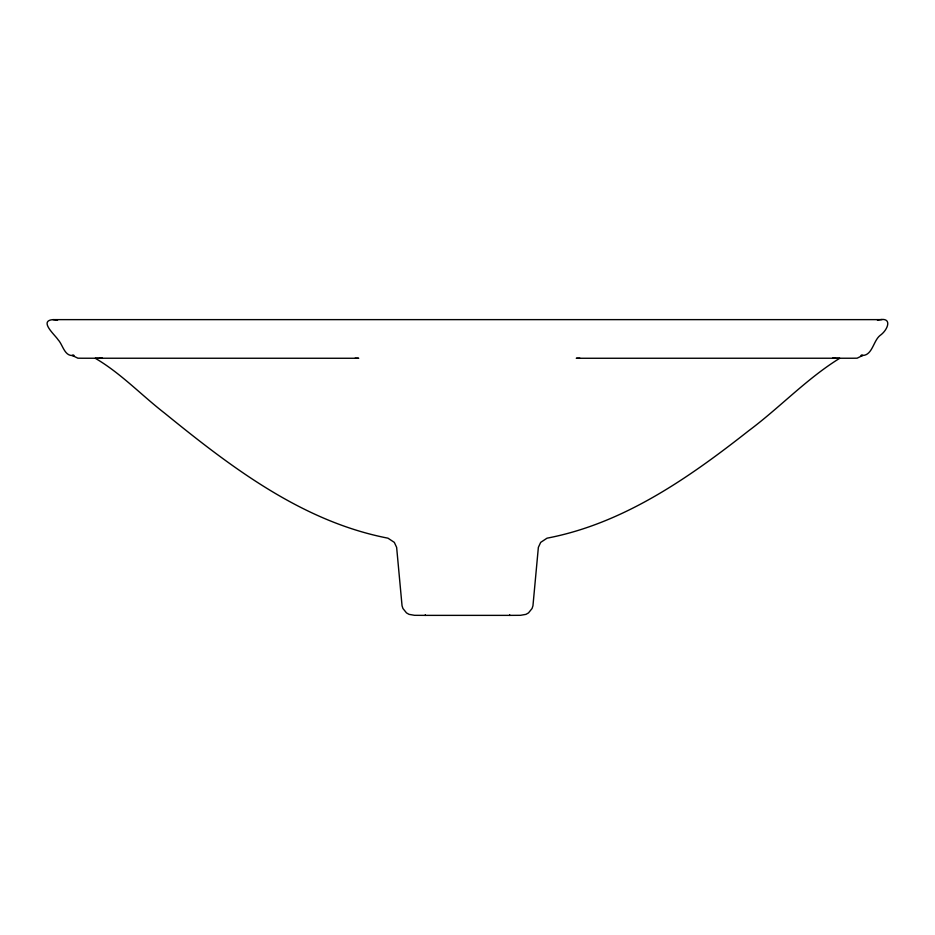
<?xml version="1.0" encoding="UTF-8"?>
<svg xmlns="http://www.w3.org/2000/svg" width="935" height="935" viewBox="0 0 935 935"><rect width="100%" height="100%" fill="white"/><g stroke="black" fill="none" stroke-linecap="round" stroke-linejoin="round"><path stroke-width="1.4" d="M425.367 614.879L425.039 615.37L509.961 615.37L509.633 614.879M877.474 320.284C893.054 315.89 888.449 329.669 879.964 335.536C872.986 341.146 872.273 356.843 860.96 355.37L862.865 355.37L857.126 358.187L852.872 358.234L576.276 358.269L579.91 358.234M882.032 319.63L52.968 319.63C38.51 320.763 54.92 334.847 58.063 339.709C63.054 344.933 64.503 357.17 74.04 355.37L72.135 355.37L77.874 358.187L82.128 358.234L358.724 358.269L355.09 358.234M835.025 358.269L832.571 358.292L839.723 358.292C806.917 378.476 779.697 407.66 748.736 430.719C688.733 477.902 623.47 523.588 547.033 538.174L540.675 542.382L538.361 547.384L532.95 605.775L532.062 608.498L528.497 612.904L525.973 614.353L520.514 615.312L509.715 615.37M425.285 615.37L414.485 615.312L409.027 614.353L406.503 612.904L402.938 608.498L402.05 605.775L396.639 547.384L394.325 542.382L387.967 538.174C302.227 521.566 230.922 467.033 164.7 413.212C141.547 395.271 120.557 373.007 95.276 358.292L102.429 358.292L99.975 358.269M52.968 319.63L57.526 320.284"/></g></svg>
